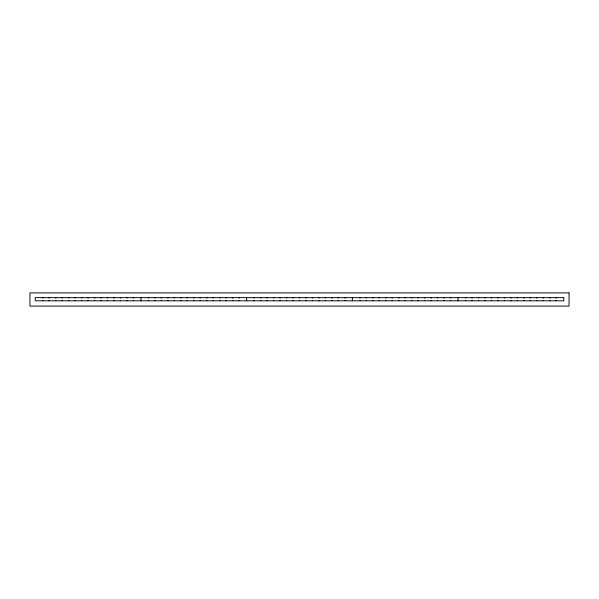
<?xml version="1.0" encoding="UTF-8"?>
<svg xmlns="http://www.w3.org/2000/svg" width="599" height="599" viewBox="0 0 599 599"><rect width="100%" height="100%" fill="white"/><g stroke="black" fill="none" stroke-linecap="round" stroke-linejoin="round"><path stroke-width="0.9" d="M42.499 297.943L43.031 297.943M48.976 297.943L49.507 297.943M55.452 297.943L55.977 297.943M61.929 297.943L62.453 297.943M68.398 297.943L68.93 297.943M74.875 297.943L75.407 297.943M81.352 297.943L81.876 297.943M87.821 297.943L88.353 297.943M94.298 297.943L94.829 297.943M100.774 297.943L101.298 297.943M107.251 297.943L107.775 297.943M113.72 297.943L114.252 297.943M120.197 297.943L120.728 297.943M126.674 297.943L127.198 297.943M133.143 297.943L133.674 297.943M148.208 297.943L148.739 297.943M154.684 297.943L155.208 297.943M161.161 297.943L161.685 297.943M167.63 297.943L168.162 297.943M174.107 297.943L174.638 297.943M180.584 297.943L181.108 297.943M187.053 297.943L187.584 297.943M193.529 297.943L194.061 297.943M200.006 297.943L200.53 297.943M206.475 297.943L207.007 297.943M212.952 297.943L213.484 297.943M219.429 297.943L219.953 297.943M225.905 297.943L226.429 297.943M232.375 297.943L232.906 297.943M238.851 297.943L239.383 297.943M253.916 297.943L254.44 297.943M260.385 297.943L260.917 297.943M266.862 297.943L267.394 297.943M273.339 297.943L273.863 297.943M279.815 297.943L280.339 297.943M286.285 297.943L286.816 297.943M292.761 297.943L293.293 297.943M299.238 297.943L299.762 297.943M305.707 297.943L306.239 297.943M312.184 297.943L312.715 297.943M318.661 297.943L319.185 297.943M325.137 297.943L325.661 297.943M331.606 297.943L332.138 297.943M338.083 297.943L338.615 297.943M344.56 297.943L345.084 297.943M359.617 297.943L360.149 297.943M366.094 297.943L366.625 297.943M372.571 297.943L373.095 297.943M379.047 297.943L379.571 297.943M385.516 297.943L386.048 297.943M391.993 297.943L392.525 297.943M398.47 297.943L398.994 297.943M404.939 297.943L405.471 297.943M411.416 297.943L411.947 297.943M417.892 297.943L418.416 297.943M424.362 297.943L424.893 297.943M430.838 297.943L431.37 297.943M437.315 297.943L437.839 297.943M443.792 297.943L444.316 297.943M450.261 297.943L450.792 297.943M465.326 297.943L465.857 297.943M471.802 297.943L472.326 297.943M478.272 297.943L478.803 297.943M484.748 297.943L485.28 297.943M491.225 297.943L491.749 297.943M497.702 297.943L498.226 297.943M504.171 297.943L504.702 297.943M510.648 297.943L511.179 297.943M517.124 297.943L517.648 297.943M523.593 297.943L524.125 297.943M530.07 297.943L530.602 297.943M536.547 297.943L537.071 297.943M543.023 297.943L543.548 297.943M549.493 297.943L550.024 297.943M555.969 297.943L556.501 297.943M42.499 300.586L43.031 300.586M48.976 300.586L49.507 300.586M55.452 300.586L55.977 300.586M61.929 300.586L62.453 300.586M68.398 300.586L68.93 300.586M74.875 300.586L75.407 300.586M81.352 300.586L81.876 300.586M87.821 300.586L88.353 300.586M94.298 300.586L94.829 300.586M100.774 300.586L101.298 300.586M107.251 300.586L107.775 300.586M113.72 300.586L114.252 300.586M120.197 300.586L120.728 300.586M126.674 300.586L127.198 300.586M133.143 300.586L133.674 300.586M148.208 300.586L148.739 300.586M154.684 300.586L155.208 300.586M161.161 300.586L161.685 300.586M167.63 300.586L168.162 300.586M174.107 300.586L174.638 300.586M180.584 300.586L181.108 300.586M187.053 300.586L187.584 300.586M193.529 300.586L194.061 300.586M200.006 300.586L200.53 300.586M206.475 300.586L207.007 300.586M212.952 300.586L213.484 300.586M219.429 300.586L219.953 300.586M225.905 300.586L226.429 300.586M232.375 300.586L232.906 300.586M238.851 300.586L239.383 300.586M253.916 300.586L254.44 300.586M260.385 300.586L260.917 300.586M266.862 300.586L267.394 300.586M273.339 300.586L273.863 300.586M279.815 300.586L280.339 300.586M286.285 300.586L286.816 300.586M292.761 300.586L293.293 300.586M299.238 300.586L299.762 300.586M305.707 300.586L306.239 300.586M312.184 300.586L312.715 300.586M318.661 300.586L319.185 300.586M325.137 300.586L325.661 300.586M331.606 300.586L332.138 300.586M338.083 300.586L338.615 300.586M344.56 300.586L345.084 300.586M359.617 300.586L360.149 300.586M366.094 300.586L366.625 300.586M372.571 300.586L373.095 300.586M379.047 300.586L379.571 300.586M385.516 300.586L386.048 300.586M391.993 300.586L392.525 300.586M398.47 300.586L398.994 300.586M404.939 300.586L405.471 300.586M411.416 300.586L411.947 300.586M417.892 300.586L418.416 300.586M424.362 300.586L424.893 300.586M430.838 300.586L431.37 300.586M437.315 300.586L437.839 300.586M443.792 300.586L444.316 300.586M450.261 300.586L450.792 300.586M465.326 300.586L465.857 300.586M471.802 300.586L472.326 300.586M478.272 300.586L478.803 300.586M484.748 300.586L485.28 300.586M491.225 300.586L491.749 300.586M497.702 300.586L498.226 300.586M504.171 300.586L504.702 300.586M510.648 300.586L511.179 300.586M517.124 300.586L517.648 300.586M523.593 300.586L524.125 300.586M530.07 300.586L530.602 300.586M536.547 300.586L537.071 300.586M543.023 300.586L543.548 300.586M549.493 300.586L550.024 300.586M555.969 300.586L556.501 300.586M458.055 297.651L458.055 300.818M352.354 297.651L352.354 300.818M246.646 297.651L246.646 300.818M140.945 297.651L140.945 300.818M569.05 292.896L29.95 292.896L29.95 306.104L569.05 306.104L569.05 292.896M563.764 297.651L35.236 297.651L35.236 300.818L563.764 300.818L563.764 297.651"/></g></svg>
